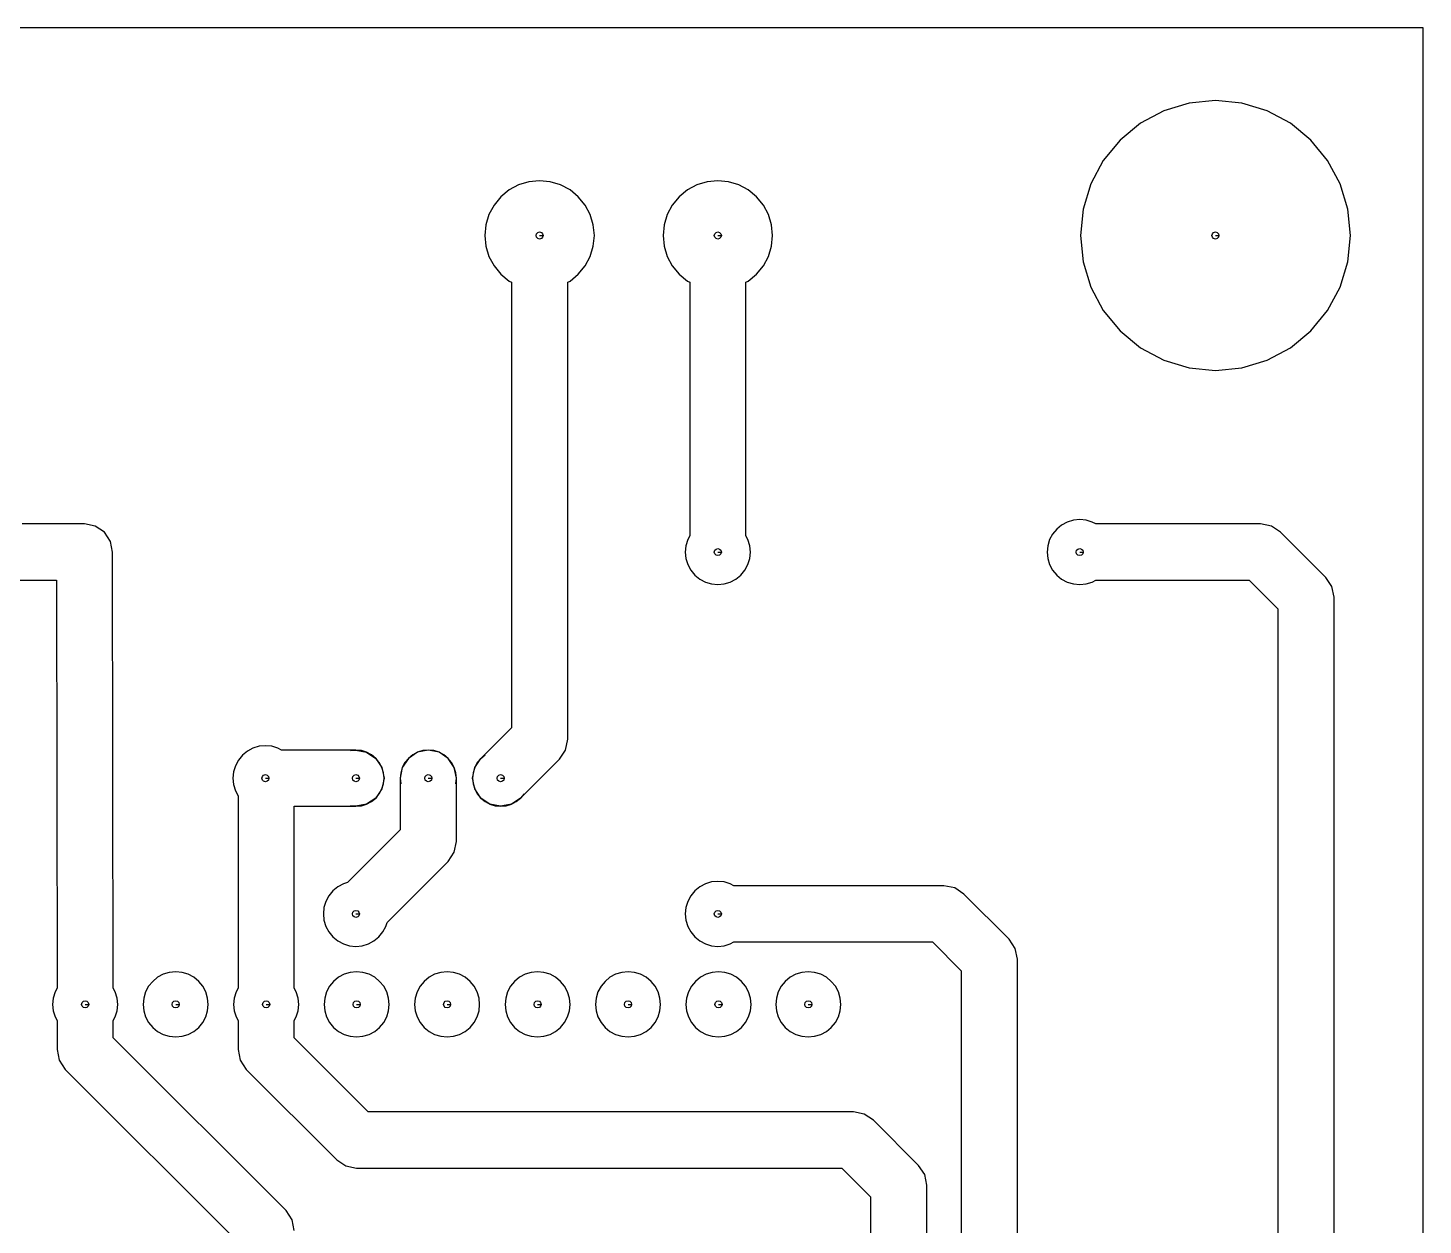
# Model space of a CAD drawing. Extents: x 1.8 to 92.2, y 1.8 to 69.3.
# Drawn here: x 53.02 to 92.19, y 35.71 to 69.33 of the extents above; entities that cross this region are included whole.
import ezdxf

# ---------------------------------------------------------------- set-up
doc = ezdxf.new("R2010")
doc.units = 0
doc.header["$LTSCALE"] = 0.000394
doc.layers.add('PLAN_1', color=7, linetype='CONTINUOUS')

msp = doc.modelspace()

# ---------------------------------------------------------------- linework, layer by layer
at = {"layer": 'PLAN_1', "color": 7}
for p, q in [((92.189964, 69.329971), (1.790001, 69.329971)), ((92.189964, 1.79), (92.189964, 69.329971)), ((84.910088, 67.000305), (84.255074, 66.650192)), ((85.620827, 67.215904), (84.910088, 67.000305)), ((86.359962, 67.288704), (85.620827, 67.215904)), ((87.099106, 67.215904), (86.359962, 67.288704)), ((87.809837, 67.000305), (87.099106, 67.215904)), ((88.464859, 66.650192), (87.809837, 67.000305)), ((84.255074, 66.650192), (83.680946, 66.179016)), ((89.038986, 66.179016), (88.464859, 66.650192)), ((83.680946, 66.179016), (83.20977, 65.604889)), ((89.510162, 65.604889), (89.038986, 66.179016)), ((83.20977, 65.604889), (82.859657, 64.949875)), ((89.860275, 64.949875), (89.510162, 65.604889)), ((67.386169, 65.038261), (67.086067, 65.008705)), ((67.686264, 65.008705), (67.386169, 65.038261)), ((72.389969, 65.038261), (72.089867, 65.008705)), ((72.690063, 65.008705), (72.389969, 65.038261)), ((66.531555, 64.779022), (66.298447, 64.587715)), ((66.797501, 64.921173), (66.531555, 64.779022)), ((67.086067, 65.008705), (66.797501, 64.921173)), ((67.974838, 64.921173), (67.686264, 65.008705)), ((68.240784, 64.779022), (67.974838, 64.921173)), ((68.473885, 64.587715), (68.240784, 64.779022)), ((71.535355, 64.779022), (71.302246, 64.587715)), ((71.8013, 64.921173), (71.535355, 64.779022)), ((72.089867, 65.008705), (71.8013, 64.921173)), ((72.978638, 64.921173), (72.690063, 65.008705)), ((73.244583, 64.779022), (72.978638, 64.921173)), ((73.477684, 64.587715), (73.244583, 64.779022)), ((82.859657, 64.949875), (82.644058, 64.239136)), ((90.075874, 64.239136), (89.860275, 64.949875)), ((66.107147, 64.354614), (65.964996, 64.088669)), ((66.298447, 64.587715), (66.107147, 64.354614)), ((68.665192, 64.354614), (68.473885, 64.587715)), ((68.807343, 64.088669), (68.665192, 64.354614)), ((71.110947, 64.354614), (70.968796, 64.088669)), ((71.302246, 64.587715), (71.110947, 64.354614)), ((73.668991, 64.354614), (73.477684, 64.587715)), ((73.811142, 64.088669), (73.668991, 64.354614)), ((82.644058, 64.239136), (82.571259, 63.499996)), ((90.148674, 63.499996), (90.075874, 64.239136)), ((65.964996, 64.088669), (65.877457, 63.800098)), ((68.894882, 63.800098), (68.807343, 64.088669)), ((70.968796, 64.088669), (70.881256, 63.800098)), ((73.898682, 63.800098), (73.811142, 64.088669)), ((65.877457, 63.800098), (65.8479, 63.499996)), ((65.8479, 63.499996), (65.877457, 63.199894)), ((67.286171, 63.499996), (67.299568, 63.549995)), ((67.299568, 63.449997), (67.286171, 63.499996)), ((67.299568, 63.549995), (67.336166, 63.586597)), ((67.336166, 63.586597), (67.386169, 63.599995)), ((67.386169, 63.599995), (67.436172, 63.586597)), ((67.386169, 63.499996), (67.486168, 63.499996)), ((67.436172, 63.586597), (67.472771, 63.549995)), ((67.472771, 63.549995), (67.486168, 63.499996)), ((67.486168, 63.499996), (67.472771, 63.449997)), ((68.924438, 63.499996), (68.894882, 63.800098)), ((68.894882, 63.199894), (68.924438, 63.499996)), ((70.881256, 63.800098), (70.8517, 63.499996)), ((70.8517, 63.499996), (70.881256, 63.199894)), ((72.28997, 63.499996), (72.303368, 63.549995)), ((72.303368, 63.449997), (72.28997, 63.499996)), ((72.303368, 63.549995), (72.339966, 63.586597)), ((72.339966, 63.586597), (72.389969, 63.599995)), ((72.389969, 63.599995), (72.439972, 63.586597)), ((72.389969, 63.499996), (72.489967, 63.499996)), ((72.439972, 63.586597), (72.47657, 63.549995)), ((72.47657, 63.549995), (72.489967, 63.499996)), ((72.489967, 63.499996), (72.47657, 63.449997)), ((73.928238, 63.499996), (73.898682, 63.800098)), ((73.898682, 63.199894), (73.928238, 63.499996)), ((82.571259, 63.499996), (82.644058, 62.760857)), ((86.259964, 63.499996), (86.273361, 63.549995)), ((86.273361, 63.449997), (86.259964, 63.499996)), ((86.273361, 63.549995), (86.309959, 63.586597)), ((86.309959, 63.586597), (86.359962, 63.599995)), ((86.359962, 63.599995), (86.409966, 63.586597)), ((86.359962, 63.499996), (86.459961, 63.499996)), ((86.409966, 63.586597), (86.446564, 63.549995)), ((86.446564, 63.549995), (86.459961, 63.499996)), ((86.459961, 63.499996), (86.446564, 63.449997)), ((90.075874, 62.760857), (90.148674, 63.499996)), ((65.877457, 63.199894), (65.964996, 62.911327)), ((67.336166, 63.413395), (67.299568, 63.449997)), ((67.386169, 63.399998), (67.336166, 63.413395)), ((67.436172, 63.413395), (67.386169, 63.399998)), ((67.472771, 63.449997), (67.436172, 63.413395)), ((68.807343, 62.911327), (68.894882, 63.199894)), ((70.881256, 63.199894), (70.968796, 62.911327)), ((72.339966, 63.413395), (72.303368, 63.449997)), ((72.389969, 63.399998), (72.339966, 63.413395)), ((72.439972, 63.413395), (72.389969, 63.399998)), ((72.47657, 63.449997), (72.439972, 63.413395)), ((73.811142, 62.911327), (73.898682, 63.199894)), ((86.309959, 63.413395), (86.273361, 63.449997)), ((86.359962, 63.399998), (86.309959, 63.413395)), ((86.409966, 63.413395), (86.359962, 63.399998)), ((86.446564, 63.449997), (86.409966, 63.413395)), ((65.964996, 62.911327), (66.107147, 62.645382)), ((68.665192, 62.645382), (68.807343, 62.911327)), ((70.968796, 62.911327), (71.110947, 62.645382)), ((73.668991, 62.645382), (73.811142, 62.911327)), ((82.644058, 62.760857), (82.859657, 62.050121)), ((89.860275, 62.050121), (90.075874, 62.760857)), ((66.107147, 62.645382), (66.298447, 62.412277)), ((66.298447, 62.412277), (66.531555, 62.220974)), ((68.240784, 62.220974), (68.473885, 62.412277)), ((68.473885, 62.412277), (68.665192, 62.645382)), ((71.110947, 62.645382), (71.302246, 62.412277)), ((71.302246, 62.412277), (71.535355, 62.220974)), ((73.244583, 62.220974), (73.477684, 62.412277)), ((73.477684, 62.412277), (73.668991, 62.645382)), ((66.531555, 62.220974), (66.597198, 62.185883)), ((66.597198, 62.185883), (66.597198, 49.678997)), ((68.175133, 62.185883), (68.240784, 62.220974)), ((68.175133, 49.352196), (68.175133, 62.185883)), ((71.535355, 62.220974), (71.600998, 62.185883)), ((71.600998, 62.185883), (71.600998, 55.062317)), ((73.178932, 62.185883), (73.244583, 62.220974)), ((73.178932, 55.062317), (73.178932, 62.185883)), ((82.859657, 62.050121), (83.20977, 61.395103)), ((89.510162, 61.395103), (89.860275, 62.050121)), ((83.20977, 61.395103), (83.680946, 60.820976)), ((89.038986, 60.820976), (89.510162, 61.395103)), ((83.680946, 60.820976), (84.255074, 60.3498)), ((88.464859, 60.3498), (89.038986, 60.820976)), ((84.255074, 60.3498), (84.910088, 59.999687)), ((87.809845, 59.999687), (88.464859, 60.3498)), ((84.910088, 59.999687), (85.620827, 59.784088)), ((87.099106, 59.784088), (87.809845, 59.999687)), ((85.620827, 59.784088), (86.359962, 59.711288)), ((86.359962, 59.711288), (87.099106, 59.784088)), ((53.33997, 55.398964), (52.858936, 55.398964)), ((54.60997, 55.398964), (53.33997, 55.398964)), ((54.911896, 55.338909), (54.60997, 55.398964)), ((55.167854, 55.167881), (54.911896, 55.338909)), ((81.904076, 55.255886), (81.790482, 55.11747)), ((82.042496, 55.369484), (81.904076, 55.255886)), ((82.200409, 55.453892), (82.042496, 55.369484)), ((82.371765, 55.505875), (82.200409, 55.453892)), ((82.549965, 55.523422), (82.371765, 55.505875)), ((82.728165, 55.505875), (82.549965, 55.523422)), ((82.899521, 55.453892), (82.728165, 55.505875)), ((83.002281, 55.398964), (82.899521, 55.453892)), ((87.629967, 55.398964), (83.002281, 55.398964)), ((87.931892, 55.338909), (87.629967, 55.398964)), ((88.187851, 55.167881), (87.931892, 55.338909)), ((55.338882, 54.911922), (55.167854, 55.167881)), ((55.398937, 54.609997), (55.338882, 54.911922)), ((71.546066, 54.959549), (71.494095, 54.788197)), ((71.600998, 55.062317), (71.546066, 54.959549)), ((73.233864, 54.959549), (73.178932, 55.062317)), ((73.285843, 54.788197), (73.233864, 54.959549)), ((81.70607, 54.959549), (81.654091, 54.788197)), ((81.790482, 55.11747), (81.70607, 54.959549)), ((89.457848, 53.897881), (88.187851, 55.167881)), ((55.418533, 42.36367), (55.398937, 54.609997)), ((71.494095, 54.788197), (71.47654, 54.609997)), ((71.47654, 54.609997), (71.494095, 54.431797)), ((72.28997, 54.609997), (72.303368, 54.659996)), ((72.303368, 54.559998), (72.28997, 54.609997)), ((72.303368, 54.659996), (72.339966, 54.696598)), ((72.339966, 54.523396), (72.303368, 54.559998)), ((72.339966, 54.696598), (72.389969, 54.709995)), ((72.389969, 54.509998), (72.339966, 54.523396)), ((72.389969, 54.709995), (72.439972, 54.696598)), ((72.389969, 54.609997), (72.489967, 54.609997)), ((72.439972, 54.523396), (72.389969, 54.509998)), ((72.439972, 54.696598), (72.47657, 54.659996)), ((72.47657, 54.559998), (72.439972, 54.523396)), ((72.47657, 54.659996), (72.489967, 54.609997)), ((72.489967, 54.609997), (72.47657, 54.559998)), ((73.303391, 54.609997), (73.285843, 54.788197)), ((73.285843, 54.431797), (73.303391, 54.609997)), ((81.654091, 54.788197), (81.636536, 54.609997)), ((81.636536, 54.609997), (81.654091, 54.431797)), ((82.449966, 54.609997), (82.463364, 54.659996)), ((82.463364, 54.559998), (82.449966, 54.609997)), ((82.463364, 54.659996), (82.499962, 54.696598)), ((82.499962, 54.523396), (82.463364, 54.559998)), ((82.499962, 54.696598), (82.549965, 54.709995)), ((82.549965, 54.509998), (82.499962, 54.523396)), ((82.549965, 54.709995), (82.599968, 54.696598)), ((82.549965, 54.609997), (82.649963, 54.609997)), ((82.599968, 54.523396), (82.549965, 54.509998)), ((82.599968, 54.696598), (82.636566, 54.659996)), ((82.636566, 54.559998), (82.599968, 54.523396)), ((82.636566, 54.659996), (82.649963, 54.609997)), ((82.649963, 54.609997), (82.636566, 54.559998)), ((71.494095, 54.431797), (71.546066, 54.260445)), ((71.546066, 54.260445), (71.630478, 54.102524)), ((71.630478, 54.102524), (71.74408, 53.964108)), ((73.035858, 53.964108), (73.149452, 54.102524)), ((73.149452, 54.102524), (73.233864, 54.260445)), ((73.233864, 54.260445), (73.285843, 54.431797)), ((81.654091, 54.431797), (81.70607, 54.260445)), ((81.70607, 54.260445), (81.790482, 54.102524)), ((81.790482, 54.102524), (81.904076, 53.964108)), ((52.069969, 53.82103), (53.33997, 53.82103)), ((53.33997, 53.82103), (53.822266, 53.82103)), ((53.822266, 53.82103), (53.840599, 42.360962)), ((71.74408, 53.964108), (71.882492, 53.85051)), ((71.882492, 53.85051), (72.040413, 53.766102)), ((72.040413, 53.766102), (72.211761, 53.714119)), ((72.211761, 53.714119), (72.389969, 53.696571)), ((72.389969, 53.696571), (72.568169, 53.714119)), ((72.568169, 53.714119), (72.739517, 53.766102)), ((72.739517, 53.766102), (72.897438, 53.85051)), ((72.897438, 53.85051), (73.035858, 53.964108)), ((81.904076, 53.964108), (82.042496, 53.85051)), ((82.042496, 53.85051), (82.200409, 53.766102)), ((82.200409, 53.766102), (82.371765, 53.714119)), ((82.371765, 53.714119), (82.549965, 53.696571)), ((82.549965, 53.696571), (82.728165, 53.714119)), ((82.728165, 53.714119), (82.899521, 53.766102)), ((82.899521, 53.766102), (83.002289, 53.82103)), ((83.002289, 53.82103), (87.303162, 53.82103)), ((87.303162, 53.82103), (88.111, 53.013195)), ((89.628876, 53.641922), (89.457848, 53.897881)), ((89.688934, 53.339996), (89.628876, 53.641922)), ((89.688934, 8.889999), (89.688934, 53.339996)), ((88.111, 53.013195), (88.111, 9.216801)), ((66.597198, 49.678997), (65.736084, 48.817879)), ((68.115082, 49.05027), (68.175133, 49.352196)), ((59.182495, 49.019482), (59.044079, 48.905884)), ((59.340416, 49.103889), (59.182495, 49.019482)), ((59.511768, 49.155872), (59.340416, 49.103889)), ((59.689968, 49.17342), (59.511768, 49.155872)), ((59.868168, 49.155872), (59.689968, 49.17342)), ((60.03952, 49.103889), (59.868168, 49.155872)), ((60.142284, 49.048962), (60.03952, 49.103889)), ((62.229965, 49.048962), (60.142284, 49.048962)), ((62.07605, 49.033802), (62.229965, 49.048962)), ((62.383888, 49.033802), (62.229965, 49.048962)), ((62.229965, 49.048962), (62.531891, 48.988907)), ((62.531891, 48.988907), (62.383888, 49.033802)), ((62.668293, 48.915997), (62.531891, 48.988907)), ((62.531891, 48.988907), (62.787849, 48.817879)), ((63.960045, 48.988907), (63.704086, 48.817879)), ((63.960045, 48.988907), (63.823643, 48.915997)), ((64.261971, 49.048962), (63.960045, 48.988907)), ((64.108047, 49.033802), (63.960045, 48.988907)), ((64.261971, 49.048962), (64.108047, 49.033802)), ((64.563896, 48.988907), (64.261971, 49.048962)), ((64.415886, 49.033802), (64.261971, 49.048962)), ((64.563896, 48.988907), (64.415886, 49.033802)), ((64.819855, 48.817879), (64.563896, 48.988907)), ((64.700294, 48.915997), (64.563896, 48.988907)), ((67.944054, 48.794312), (68.115082, 49.05027)), ((58.846073, 48.609547), (58.79409, 48.438194)), ((58.930481, 48.767467), (58.846073, 48.609547)), ((59.044079, 48.905884), (58.930481, 48.767467)), ((62.787849, 48.817879), (62.668293, 48.915997)), ((62.885971, 48.698322), (62.787849, 48.817879)), ((62.787849, 48.817879), (62.958878, 48.56192)), ((62.958878, 48.56192), (62.885971, 48.698322)), ((63.704086, 48.817879), (63.533058, 48.56192)), ((63.605965, 48.698322), (63.533058, 48.56192)), ((63.704086, 48.817879), (63.605965, 48.698322)), ((63.823643, 48.915997), (63.704086, 48.817879)), ((64.819855, 48.817879), (64.700294, 48.915997)), ((64.990875, 48.56192), (64.819855, 48.817879)), ((64.917969, 48.698322), (64.819855, 48.817879)), ((64.990875, 48.56192), (64.917969, 48.698322)), ((65.565056, 48.56192), (65.736084, 48.817879)), ((65.63797, 48.698322), (65.565056, 48.56192)), ((65.736084, 48.817879), (65.63797, 48.698322)), ((65.736084, 48.817879), (65.855644, 48.915997)), ((66.851852, 47.70211), (67.944054, 48.794312)), ((58.79409, 48.438194), (58.776543, 48.259995)), ((58.776543, 48.259995), (58.79409, 48.081795)), ((59.58997, 48.259995), (59.603367, 48.309994)), ((59.603367, 48.209995), (59.58997, 48.259995)), ((59.603367, 48.309994), (59.639969, 48.346596)), ((59.639969, 48.173393), (59.603367, 48.209995)), ((59.639969, 48.346596), (59.689968, 48.359993)), ((59.689968, 48.359993), (59.739967, 48.346596)), ((59.689968, 48.259995), (59.789967, 48.259995)), ((59.739967, 48.346596), (59.776569, 48.309994)), ((59.776569, 48.209995), (59.739967, 48.173393)), ((59.776569, 48.309994), (59.789967, 48.259995)), ((59.789967, 48.259995), (59.776569, 48.209995)), ((62.129967, 48.259995), (62.143364, 48.309994)), ((62.143364, 48.209995), (62.129967, 48.259995)), ((62.143364, 48.309994), (62.179966, 48.346596)), ((62.179966, 48.173393), (62.143364, 48.209995)), ((62.179966, 48.346596), (62.229965, 48.359993)), ((62.229965, 48.359993), (62.279964, 48.346596)), ((62.229965, 48.259995), (62.329964, 48.259995)), ((62.279964, 48.346596), (62.316566, 48.309994)), ((62.316566, 48.209995), (62.279964, 48.173393)), ((62.316566, 48.309994), (62.329964, 48.259995)), ((62.329964, 48.259995), (62.316566, 48.209995)), ((63.003777, 48.413914), (62.958878, 48.56192)), ((62.958878, 48.56192), (63.018936, 48.259995)), ((63.018936, 48.259995), (62.958878, 47.958069)), ((63.018936, 48.259995), (63.003777, 48.413914)), ((63.003777, 48.106075), (63.018936, 48.259995)), ((63.533058, 48.56192), (63.473, 48.259995)), ((63.488159, 48.413914), (63.473, 48.259995)), ((63.473, 48.259995), (63.473, 46.808796)), ((63.473, 48.259995), (63.488159, 48.106075)), ((63.533058, 48.56192), (63.488159, 48.413914)), ((64.161972, 48.259995), (64.175369, 48.309994)), ((64.175369, 48.209995), (64.161972, 48.259995)), ((64.175369, 48.309994), (64.211967, 48.346596)), ((64.211967, 48.173393), (64.175369, 48.209995)), ((64.211967, 48.346596), (64.261971, 48.359993)), ((64.261971, 48.359993), (64.311974, 48.346596)), ((64.261971, 48.259995), (64.361969, 48.259995)), ((64.311974, 48.346596), (64.348572, 48.309994)), ((64.348572, 48.209995), (64.311974, 48.173393)), ((64.348572, 48.309994), (64.361969, 48.259995)), ((64.361969, 48.259995), (64.348572, 48.209995)), ((65.050934, 48.259995), (64.990875, 48.56192)), ((65.035774, 48.413914), (64.990875, 48.56192)), ((65.050934, 48.259995), (65.035774, 48.413914)), ((65.035774, 48.106075), (65.050934, 48.259995)), ((65.050934, 46.481995), (65.050934, 48.259995)), ((65.505005, 48.259995), (65.565056, 48.56192)), ((65.520157, 48.413914), (65.505005, 48.259995)), ((65.505005, 48.259995), (65.520157, 48.106075)), ((65.565056, 47.958069), (65.505005, 48.259995)), ((65.565056, 48.56192), (65.520157, 48.413914)), ((66.19397, 48.259995), (66.207367, 48.309994)), ((66.207367, 48.209995), (66.19397, 48.259995)), ((66.207367, 48.309994), (66.243965, 48.346596)), ((66.243965, 48.173393), (66.207367, 48.209995)), ((66.243965, 48.346596), (66.293968, 48.359993)), ((66.293968, 48.359993), (66.343971, 48.346596)), ((66.293968, 48.259995), (66.393967, 48.259995)), ((66.343971, 48.346596), (66.380569, 48.309994)), ((66.380569, 48.209995), (66.343971, 48.173393)), ((66.380569, 48.309994), (66.393967, 48.259995)), ((66.393967, 48.259995), (66.380569, 48.209995)), ((58.79409, 48.081795), (58.846073, 47.910442)), ((58.846073, 47.910442), (58.921322, 47.769657)), ((59.689968, 48.159996), (59.639969, 48.173393)), ((59.739967, 48.173393), (59.689968, 48.159996)), ((62.229965, 48.159996), (62.179966, 48.173393)), ((62.279964, 48.173393), (62.229965, 48.159996)), ((62.958878, 47.958069), (62.787849, 47.70211)), ((62.787849, 47.70211), (62.885971, 47.821667)), ((62.885971, 47.821667), (62.958878, 47.958069)), ((62.958878, 47.958069), (63.003777, 48.106075)), ((64.261971, 48.159996), (64.211967, 48.173393)), ((64.311974, 48.173393), (64.261971, 48.159996)), ((65.520157, 48.106075), (65.565056, 47.958069)), ((65.565056, 47.958069), (65.63797, 47.821667)), ((65.736084, 47.70211), (65.565056, 47.958069)), ((65.63797, 47.821667), (65.736084, 47.70211)), ((66.293968, 48.159996), (66.243965, 48.173393)), ((66.343971, 48.173393), (66.293968, 48.159996)), ((66.949966, 47.821667), (66.851852, 47.70211)), ((58.921322, 47.769657), (58.930481, 47.752522)), ((58.930481, 47.752522), (58.921322, 47.769657)), ((58.921322, 47.769657), (58.921322, 42.362312)), ((60.499256, 42.362312), (60.499256, 47.471027)), ((60.499256, 47.471027), (62.229965, 47.471027)), ((62.229965, 47.471027), (62.07605, 47.486187)), ((62.531891, 47.531082), (62.229965, 47.471027)), ((62.229965, 47.471027), (62.383888, 47.486187)), ((62.383888, 47.486187), (62.531891, 47.531082)), ((62.787849, 47.70211), (62.531891, 47.531082)), ((62.531891, 47.531082), (62.668297, 47.603992)), ((62.668297, 47.603992), (62.787849, 47.70211)), ((65.736084, 47.70211), (65.855644, 47.603992)), ((65.992043, 47.531082), (65.736084, 47.70211)), ((65.855644, 47.603992), (65.992043, 47.531082)), ((65.992043, 47.531082), (66.140045, 47.486187)), ((66.293968, 47.471027), (65.992043, 47.531082)), ((66.140045, 47.486187), (66.293968, 47.471027)), ((66.595894, 47.531082), (66.293968, 47.471027)), ((66.293968, 47.471027), (66.447891, 47.486187)), ((66.447891, 47.486187), (66.595894, 47.531082)), ((66.851852, 47.70211), (66.595894, 47.531082)), ((66.595894, 47.531082), (66.7323, 47.603992)), ((66.7323, 47.603992), (66.851852, 47.70211)), ((63.473, 46.808796), (61.991924, 45.327721)), ((64.990875, 46.180069), (65.050934, 46.481995)), ((63.107689, 44.211948), (64.819855, 45.92411)), ((64.819855, 45.92411), (64.990875, 46.180069)), ((61.584076, 45.095886), (61.470482, 44.95747)), ((61.722492, 45.209484), (61.584076, 45.095886)), ((61.880413, 45.293892), (61.722492, 45.209484)), ((61.991924, 45.327721), (61.880413, 45.293892)), ((71.74408, 45.095886), (71.630478, 44.95747)), ((71.882492, 45.209484), (71.74408, 45.095886)), ((72.040413, 45.293892), (71.882492, 45.209484)), ((72.211761, 45.345875), (72.040413, 45.293892)), ((72.389969, 45.363422), (72.211761, 45.345875)), ((72.568169, 45.345875), (72.389969, 45.363422)), ((72.739517, 45.293892), (72.568169, 45.345875)), ((72.842285, 45.238964), (72.739517, 45.293892)), ((78.739967, 45.238964), (72.842285, 45.238964)), ((79.041893, 45.178909), (78.739967, 45.238964)), ((79.297852, 45.007881), (79.041893, 45.178909)), ((61.38607, 44.799549), (61.334091, 44.628197)), ((61.470482, 44.95747), (61.38607, 44.799549)), ((71.546066, 44.799549), (71.494095, 44.628197)), ((71.630478, 44.95747), (71.546066, 44.799549)), ((80.567848, 43.737881), (79.297852, 45.007881)), ((61.334091, 44.628197), (61.31654, 44.449997)), ((61.31654, 44.449997), (61.334091, 44.271797)), ((61.334091, 44.271797), (61.38607, 44.100445)), ((62.129967, 44.449997), (62.143364, 44.499996)), ((62.143364, 44.399998), (62.129967, 44.449997)), ((62.143364, 44.499996), (62.179966, 44.536598)), ((62.179966, 44.363396), (62.143364, 44.399998)), ((62.179966, 44.536598), (62.229965, 44.549995)), ((62.229965, 44.349998), (62.179966, 44.363396)), ((62.229965, 44.549995), (62.279964, 44.536598)), ((62.229965, 44.449997), (62.329964, 44.449997)), ((62.279964, 44.363396), (62.229965, 44.349998)), ((62.279964, 44.536598), (62.316566, 44.499996)), ((62.316566, 44.399998), (62.279964, 44.363396)), ((62.316566, 44.499996), (62.329964, 44.449997)), ((62.329964, 44.449997), (62.316566, 44.399998)), ((71.494095, 44.628197), (71.47654, 44.449997)), ((71.47654, 44.449997), (71.494095, 44.271797)), ((71.494095, 44.271797), (71.546066, 44.100445)), ((72.28997, 44.449997), (72.303368, 44.499996)), ((72.303368, 44.399998), (72.28997, 44.449997)), ((72.303368, 44.499996), (72.339966, 44.536598)), ((72.339966, 44.363396), (72.303368, 44.399998)), ((72.339966, 44.536598), (72.389969, 44.549995)), ((72.389969, 44.349998), (72.339966, 44.363396)), ((72.389969, 44.549995), (72.439972, 44.536598)), ((72.389969, 44.449997), (72.489967, 44.449997)), ((72.439972, 44.363396), (72.389969, 44.349998)), ((72.439972, 44.536598), (72.47657, 44.499996)), ((72.47657, 44.399998), (72.439972, 44.363396)), ((72.47657, 44.499996), (72.489967, 44.449997)), ((72.489967, 44.449997), (72.47657, 44.399998)), ((61.38607, 44.100445), (61.470482, 43.942524)), ((61.470482, 43.942524), (61.584076, 43.804108)), ((62.875858, 43.804108), (62.989456, 43.942524)), ((62.989456, 43.942524), (63.073864, 44.100445)), ((63.073864, 44.100445), (63.107689, 44.211948)), ((71.546066, 44.100445), (71.630478, 43.942524)), ((71.630478, 43.942524), (71.74408, 43.804108)), ((61.584076, 43.804108), (61.722496, 43.69051)), ((61.722496, 43.69051), (61.880413, 43.606102)), ((61.880413, 43.606102), (62.051765, 43.554119)), ((62.051765, 43.554119), (62.229965, 43.536572)), ((62.229965, 43.536572), (62.408169, 43.554119)), ((62.408169, 43.554119), (62.579521, 43.606102)), ((62.579521, 43.606102), (62.737442, 43.69051)), ((62.737442, 43.69051), (62.875858, 43.804108)), ((71.74408, 43.804108), (71.882492, 43.69051)), ((71.882492, 43.69051), (72.040413, 43.606102)), ((72.040413, 43.606102), (72.211761, 43.554119)), ((72.211761, 43.554119), (72.389969, 43.536572)), ((72.389969, 43.536572), (72.568169, 43.554119)), ((72.568169, 43.554119), (72.739517, 43.606102)), ((72.739517, 43.606102), (72.842285, 43.66103)), ((72.842285, 43.66103), (78.413162, 43.66103)), ((78.413162, 43.66103), (79.221001, 42.853195)), ((80.738876, 43.481922), (80.567848, 43.737881)), ((80.798935, 43.179996), (80.738876, 43.481922)), ((80.798935, 32.202316), (80.798935, 43.179996)), ((56.820736, 42.753891), (56.662815, 42.669483)), ((56.992088, 42.805874), (56.820736, 42.753891)), ((57.170288, 42.823421), (56.992088, 42.805874)), ((57.348488, 42.805874), (57.170288, 42.823421)), ((57.51984, 42.753891), (57.348488, 42.805874)), ((57.677761, 42.669483), (57.51984, 42.753891)), ((61.900738, 42.753891), (61.742817, 42.669483)), ((62.07209, 42.805874), (61.900738, 42.753891)), ((62.25029, 42.823421), (62.07209, 42.805874)), ((62.42849, 42.805874), (62.25029, 42.823421)), ((62.599846, 42.753891), (62.42849, 42.805874)), ((62.757763, 42.669483), (62.599846, 42.753891)), ((64.440735, 42.753891), (64.282814, 42.669483)), ((64.612091, 42.805874), (64.440735, 42.753891)), ((64.790291, 42.823421), (64.612091, 42.805874)), ((64.968491, 42.805874), (64.790291, 42.823421)), ((65.139847, 42.753891), (64.968491, 42.805874)), ((65.29776, 42.669483), (65.139847, 42.753891)), ((66.980736, 42.753891), (66.822815, 42.669483)), ((67.152084, 42.805874), (66.980736, 42.753891)), ((67.330292, 42.823421), (67.152084, 42.805874)), ((67.508492, 42.805874), (67.330292, 42.823421)), ((67.67984, 42.753891), (67.508492, 42.805874)), ((67.837761, 42.669483), (67.67984, 42.753891)), ((69.520737, 42.753891), (69.362816, 42.669483)), ((69.692085, 42.805874), (69.520737, 42.753891)), ((69.870285, 42.823421), (69.692085, 42.805874)), ((70.048492, 42.805874), (69.870285, 42.823421)), ((70.219841, 42.753891), (70.048492, 42.805874)), ((70.377762, 42.669483), (70.219841, 42.753891)), ((72.06073, 42.753891), (71.902817, 42.669483)), ((72.232086, 42.805874), (72.06073, 42.753891)), ((72.410286, 42.823421), (72.232086, 42.805874)), ((72.588486, 42.805874), (72.410286, 42.823421)), ((72.759842, 42.753891), (72.588486, 42.805874)), ((72.917755, 42.669483), (72.759842, 42.753891)), ((74.580414, 42.753891), (74.422493, 42.669483)), ((74.751762, 42.805874), (74.580414, 42.753891)), ((74.929962, 42.823421), (74.751762, 42.805874)), ((75.10817, 42.805874), (74.929962, 42.823421)), ((75.279518, 42.753891), (75.10817, 42.805874)), ((75.437439, 42.669483), (75.279518, 42.753891)), ((79.221001, 42.853195), (79.221001, 32.20232)), ((53.840599, 42.360962), (53.786396, 42.259548)), ((55.474186, 42.259548), (55.418533, 42.36367)), ((56.410801, 42.417469), (56.326393, 42.259548)), ((56.524399, 42.555885), (56.410801, 42.417469)), ((56.662815, 42.669483), (56.524399, 42.555885)), ((57.816177, 42.555885), (57.677761, 42.669483)), ((57.929775, 42.417469), (57.816177, 42.555885)), ((58.014183, 42.259548), (57.929775, 42.417469)), ((58.921322, 42.362312), (58.866394, 42.259548)), ((60.554184, 42.259548), (60.499256, 42.362312)), ((61.490803, 42.417469), (61.406395, 42.259548)), ((61.604401, 42.555885), (61.490803, 42.417469)), ((61.742817, 42.669483), (61.604401, 42.555885)), ((62.896179, 42.555885), (62.757763, 42.669483)), ((63.009777, 42.417469), (62.896179, 42.555885)), ((63.094185, 42.259548), (63.009777, 42.417469)), ((64.0308, 42.417469), (63.946392, 42.259548)), ((64.144394, 42.555885), (64.0308, 42.417469)), ((64.282814, 42.669483), (64.144394, 42.555885)), ((65.43618, 42.555885), (65.29776, 42.669483)), ((65.549774, 42.417469), (65.43618, 42.555885)), ((65.634186, 42.259548), (65.549774, 42.417469)), ((66.570801, 42.417469), (66.486389, 42.259548)), ((66.684395, 42.555885), (66.570801, 42.417469)), ((66.822815, 42.669483), (66.684395, 42.555885)), ((67.976181, 42.555885), (67.837761, 42.669483)), ((68.089775, 42.417469), (67.976181, 42.555885)), ((68.174187, 42.259548), (68.089775, 42.417469)), ((69.110802, 42.417469), (69.02639, 42.259548)), ((69.224396, 42.555885), (69.110802, 42.417469)), ((69.362816, 42.669483), (69.224396, 42.555885)), ((70.516174, 42.555885), (70.377762, 42.669483)), ((70.629776, 42.417469), (70.516174, 42.555885)), ((70.714188, 42.259548), (70.629776, 42.417469)), ((71.650803, 42.417469), (71.566391, 42.259548)), ((71.764397, 42.555885), (71.650803, 42.417469)), ((71.902817, 42.669483), (71.764397, 42.555885)), ((73.056175, 42.555885), (72.917755, 42.669483)), ((73.169769, 42.417469), (73.056175, 42.555885)), ((73.254181, 42.259548), (73.169769, 42.417469)), ((74.170479, 42.417469), (74.086067, 42.259548)), ((74.284073, 42.555885), (74.170479, 42.417469)), ((74.422493, 42.669483), (74.284073, 42.555885)), ((75.575859, 42.555885), (75.437439, 42.669483)), ((75.689453, 42.417469), (75.575859, 42.555885)), ((75.773865, 42.259548), (75.689453, 42.417469)), ((53.734413, 42.088196), (53.716866, 41.909996)), ((53.716866, 41.909996), (53.734413, 41.731796)), ((53.786396, 42.259548), (53.734413, 42.088196)), ((54.530293, 41.909996), (54.54369, 41.959995)), ((54.54369, 41.859997), (54.530293, 41.909996)), ((54.54369, 41.959995), (54.580292, 41.996597)), ((54.580292, 41.996597), (54.630291, 42.009995)), ((54.630291, 42.009995), (54.68029, 41.996597)), ((54.630291, 41.909996), (54.730289, 41.909996)), ((54.68029, 41.996597), (54.716892, 41.959995)), ((54.716892, 41.959995), (54.730289, 41.909996)), ((54.730289, 41.909996), (54.716892, 41.859997)), ((55.526169, 42.088196), (55.474186, 42.259548)), ((55.543716, 41.909996), (55.526169, 42.088196)), ((55.526169, 41.731796), (55.543716, 41.909996)), ((56.27441, 42.088196), (56.256859, 41.909996)), ((56.256859, 41.909996), (56.27441, 41.731796)), ((56.326393, 42.259548), (56.27441, 42.088196)), ((57.07029, 41.909996), (57.083687, 41.959995)), ((57.083687, 41.859997), (57.07029, 41.909996)), ((57.083687, 41.959995), (57.120289, 41.996597)), ((57.120289, 41.996597), (57.170288, 42.009995)), ((57.170288, 42.009995), (57.220287, 41.996597)), ((57.170288, 41.909996), (57.270287, 41.909996)), ((57.220287, 41.996597), (57.256889, 41.959995)), ((57.256889, 41.959995), (57.270287, 41.909996)), ((57.270287, 41.909996), (57.256889, 41.859997)), ((58.066166, 42.088196), (58.014183, 42.259548)), ((58.083714, 41.909996), (58.066166, 42.088196)), ((58.066166, 41.731796), (58.083714, 41.909996)), ((58.814411, 42.088196), (58.796864, 41.909996)), ((58.796864, 41.909996), (58.814411, 41.731796)), ((58.866394, 42.259548), (58.814411, 42.088196)), ((59.610291, 41.909996), (59.623688, 41.959995)), ((59.623688, 41.859997), (59.610291, 41.909996)), ((59.623688, 41.959995), (59.66029, 41.996597)), ((59.66029, 41.996597), (59.710289, 42.009995)), ((59.710289, 42.009995), (59.760288, 41.996597)), ((59.710289, 41.909996), (59.810287, 41.909996)), ((59.760288, 41.996597), (59.79689, 41.959995)), ((59.79689, 41.959995), (59.810287, 41.909996)), ((59.810287, 41.909996), (59.79689, 41.859997)), ((60.606167, 42.088196), (60.554184, 42.259548)), ((60.623714, 41.909996), (60.606167, 42.088196)), ((60.606167, 41.731796), (60.623714, 41.909996)), ((61.354412, 42.088196), (61.336861, 41.909996)), ((61.336861, 41.909996), (61.354412, 41.731796)), ((61.406395, 42.259548), (61.354412, 42.088196)), ((62.150291, 41.909996), (62.163689, 41.959995)), ((62.163689, 41.859997), (62.150291, 41.909996)), ((62.163689, 41.959995), (62.200291, 41.996597)), ((62.200291, 41.996597), (62.25029, 42.009995)), ((62.25029, 42.009995), (62.300289, 41.996597)), ((62.25029, 41.909996), (62.350288, 41.909996)), ((62.300289, 41.996597), (62.336891, 41.959995)), ((62.336891, 41.959995), (62.350288, 41.909996)), ((62.350288, 41.909996), (62.336891, 41.859997)), ((63.146164, 42.088196), (63.094185, 42.259548)), ((63.163719, 41.909996), (63.146164, 42.088196)), ((63.146164, 41.731796), (63.163719, 41.909996)), ((63.894413, 42.088196), (63.876862, 41.909996)), ((63.876862, 41.909996), (63.894413, 41.731796)), ((63.946392, 42.259548), (63.894413, 42.088196)), ((64.690292, 41.909996), (64.70369, 41.959995)), ((64.70369, 41.859997), (64.690292, 41.909996)), ((64.70369, 41.959995), (64.740288, 41.996597)), ((64.740288, 41.996597), (64.790291, 42.009995)), ((64.790291, 42.009995), (64.840294, 41.996597)), ((64.790291, 41.909996), (64.890289, 41.909996)), ((64.840294, 41.996597), (64.876892, 41.959995)), ((64.876892, 41.959995), (64.890289, 41.909996)), ((64.890289, 41.909996), (64.876892, 41.859997)), ((65.686165, 42.088196), (65.634186, 42.259548)), ((65.70372, 41.909996), (65.686165, 42.088196)), ((65.686165, 41.731796), (65.70372, 41.909996)), ((66.43441, 42.088196), (66.416862, 41.909996)), ((66.416862, 41.909996), (66.43441, 41.731796)), ((66.486389, 42.259548), (66.43441, 42.088196)), ((67.230293, 41.909996), (67.24369, 41.959995)), ((67.24369, 41.859997), (67.230293, 41.909996)), ((67.24369, 41.959995), (67.280289, 41.996597)), ((67.280289, 41.996597), (67.330292, 42.009995)), ((67.330292, 42.009995), (67.380295, 41.996597)), ((67.330292, 41.909996), (67.43029, 41.909996)), ((67.380295, 41.996597), (67.416893, 41.959995)), ((67.416893, 41.959995), (67.43029, 41.909996)), ((67.43029, 41.909996), (67.416893, 41.859997)), ((68.226166, 42.088196), (68.174187, 42.259548)), ((68.243713, 41.909996), (68.226166, 42.088196)), ((68.226166, 41.731796), (68.243713, 41.909996)), ((68.974411, 42.088196), (68.956863, 41.909996)), ((68.956863, 41.909996), (68.974411, 41.731796)), ((69.02639, 42.259548), (68.974411, 42.088196)), ((69.770287, 41.909996), (69.783684, 41.959995)), ((69.783684, 41.859997), (69.770287, 41.909996)), ((69.783684, 41.959995), (69.820282, 41.996597)), ((69.820282, 41.996597), (69.870285, 42.009995)), ((69.870285, 42.009995), (69.920288, 41.996597)), ((69.870285, 41.909996), (69.970284, 41.909996)), ((69.920288, 41.996597), (69.956886, 41.959995)), ((69.956886, 41.959995), (69.970284, 41.909996)), ((69.970284, 41.909996), (69.956886, 41.859997)), ((70.766159, 42.088196), (70.714188, 42.259548)), ((70.783714, 41.909996), (70.766159, 42.088196)), ((70.766159, 41.731796), (70.783714, 41.909996)), ((71.514412, 42.088196), (71.496857, 41.909996)), ((71.496857, 41.909996), (71.514412, 41.731796)), ((71.566391, 42.259548), (71.514412, 42.088196)), ((72.310287, 41.909996), (72.323685, 41.959995)), ((72.323685, 41.859997), (72.310287, 41.909996)), ((72.323685, 41.959995), (72.360283, 41.996597)), ((72.360283, 41.996597), (72.410286, 42.009995)), ((72.410286, 42.009995), (72.460289, 41.996597)), ((72.410286, 41.909996), (72.510284, 41.909996)), ((72.460289, 41.996597), (72.496887, 41.959995)), ((72.496887, 41.959995), (72.510284, 41.909996)), ((72.510284, 41.909996), (72.496887, 41.859997)), ((73.30616, 42.088196), (73.254181, 42.259548)), ((73.323715, 41.909996), (73.30616, 42.088196)), ((73.30616, 41.731796), (73.323715, 41.909996)), ((74.034088, 42.088196), (74.016541, 41.909996)), ((74.016541, 41.909996), (74.034088, 41.731796)), ((74.086067, 42.259548), (74.034088, 42.088196)), ((74.829964, 41.909996), (74.843361, 41.959995)), ((74.843361, 41.859997), (74.829964, 41.909996)), ((74.843361, 41.959995), (74.879959, 41.996597)), ((74.879959, 41.996597), (74.929962, 42.009995)), ((74.929962, 42.009995), (74.979965, 41.996597)), ((74.929962, 41.909996), (75.029961, 41.909996)), ((74.979965, 41.996597), (75.016563, 41.959995)), ((75.016563, 41.959995), (75.029961, 41.909996)), ((75.029961, 41.909996), (75.016563, 41.859997)), ((75.825844, 42.088196), (75.773865, 42.259548)), ((75.843391, 41.909996), (75.825844, 42.088196)), ((75.825844, 41.731796), (75.843391, 41.909996)), ((53.734413, 41.731796), (53.786396, 41.560444)), ((53.786396, 41.560444), (53.841324, 41.45768)), ((54.580292, 41.823395), (54.54369, 41.859997)), ((54.630291, 41.809998), (54.580292, 41.823395)), ((54.68029, 41.823395), (54.630291, 41.809998)), ((54.716892, 41.859997), (54.68029, 41.823395)), ((55.419258, 41.45768), (55.474186, 41.560444)), ((55.474186, 41.560444), (55.526169, 41.731796)), ((56.27441, 41.731796), (56.326393, 41.560444)), ((56.326393, 41.560444), (56.410801, 41.402523)), ((57.120289, 41.823395), (57.083687, 41.859997)), ((57.170288, 41.809998), (57.120289, 41.823395)), ((57.220287, 41.823395), (57.170288, 41.809998)), ((57.256889, 41.859997), (57.220287, 41.823395)), ((57.929775, 41.402523), (58.014183, 41.560444)), ((58.014183, 41.560444), (58.066166, 41.731796)), ((58.814411, 41.731796), (58.866394, 41.560444)), ((58.866394, 41.560444), (58.921322, 41.45768)), ((59.66029, 41.823395), (59.623688, 41.859997)), ((59.710289, 41.809998), (59.66029, 41.823395)), ((59.760288, 41.823395), (59.710289, 41.809998)), ((59.79689, 41.859997), (59.760288, 41.823395)), ((60.499256, 41.45768), (60.554184, 41.560444)), ((60.554184, 41.560444), (60.606167, 41.731796)), ((61.354412, 41.731796), (61.406395, 41.560444)), ((61.406395, 41.560444), (61.490803, 41.402523)), ((62.200291, 41.823395), (62.163689, 41.859997)), ((62.25029, 41.809998), (62.200291, 41.823395)), ((62.300289, 41.823395), (62.25029, 41.809998)), ((62.336891, 41.859997), (62.300289, 41.823395)), ((63.009777, 41.402523), (63.094185, 41.560444)), ((63.094185, 41.560444), (63.146164, 41.731796)), ((63.894413, 41.731796), (63.946392, 41.560444)), ((63.946392, 41.560444), (64.0308, 41.402523)), ((64.740288, 41.823395), (64.70369, 41.859997)), ((64.790291, 41.809998), (64.740288, 41.823395)), ((64.840294, 41.823395), (64.790291, 41.809998)), ((64.876892, 41.859997), (64.840294, 41.823395)), ((65.549774, 41.402523), (65.634186, 41.560444)), ((65.634186, 41.560444), (65.686165, 41.731796)), ((66.43441, 41.731796), (66.486389, 41.560444)), ((66.486389, 41.560444), (66.570801, 41.402523)), ((67.280289, 41.823395), (67.24369, 41.859997)), ((67.330292, 41.809998), (67.280289, 41.823395)), ((67.380295, 41.823395), (67.330292, 41.809998)), ((67.416893, 41.859997), (67.380295, 41.823395)), ((68.089775, 41.402523), (68.174187, 41.560444)), ((68.174187, 41.560444), (68.226166, 41.731796)), ((68.974411, 41.731796), (69.02639, 41.560444)), ((69.02639, 41.560444), (69.110802, 41.402523)), ((69.820282, 41.823395), (69.783684, 41.859997)), ((69.870285, 41.809998), (69.820282, 41.823395)), ((69.920288, 41.823395), (69.870285, 41.809998)), ((69.956886, 41.859997), (69.920288, 41.823395)), ((70.629776, 41.402523), (70.714188, 41.560444)), ((70.714188, 41.560444), (70.766159, 41.731796)), ((71.514412, 41.731796), (71.566391, 41.560444)), ((71.566391, 41.560444), (71.650803, 41.402523)), ((72.360283, 41.823395), (72.323685, 41.859997)), ((72.410286, 41.809998), (72.360283, 41.823395)), ((72.460289, 41.823395), (72.410286, 41.809998)), ((72.496887, 41.859997), (72.460289, 41.823395)), ((73.169769, 41.402523), (73.254181, 41.560444)), ((73.254181, 41.560444), (73.30616, 41.731796)), ((74.034088, 41.731796), (74.086067, 41.560444)), ((74.086067, 41.560444), (74.170479, 41.402523)), ((74.879959, 41.823395), (74.843361, 41.859997)), ((74.929962, 41.809998), (74.879959, 41.823395)), ((74.979965, 41.823395), (74.929962, 41.809998)), ((75.016563, 41.859997), (74.979965, 41.823395)), ((75.689453, 41.402523), (75.773865, 41.560444)), ((75.773865, 41.560444), (75.825844, 41.731796)), ((53.841324, 41.45768), (53.841324, 40.639996)), ((55.419258, 40.966797), (55.419258, 41.45768)), ((56.410801, 41.402523), (56.524399, 41.264107)), ((56.524399, 41.264107), (56.662815, 41.150509)), ((56.662815, 41.150509), (56.820736, 41.066101)), ((57.51984, 41.066101), (57.677761, 41.150509)), ((57.677761, 41.150509), (57.816177, 41.264107)), ((57.816177, 41.264107), (57.929775, 41.402523)), ((58.921322, 41.45768), (58.921322, 40.639996)), ((60.499256, 40.966797), (60.499256, 41.45768)), ((61.490803, 41.402523), (61.604401, 41.264107)), ((61.604401, 41.264107), (61.742817, 41.150509)), ((61.742817, 41.150509), (61.900738, 41.066101)), ((62.599846, 41.066101), (62.757763, 41.150509)), ((62.757763, 41.150509), (62.896179, 41.264107)), ((62.896179, 41.264107), (63.009777, 41.402523)), ((64.0308, 41.402523), (64.144394, 41.264107)), ((64.144394, 41.264107), (64.282814, 41.150509)), ((64.282814, 41.150509), (64.440735, 41.066101)), ((65.139847, 41.066101), (65.29776, 41.150509)), ((65.29776, 41.150509), (65.43618, 41.264107)), ((65.43618, 41.264107), (65.549774, 41.402523)), ((66.570801, 41.402523), (66.684395, 41.264107)), ((66.684395, 41.264107), (66.822815, 41.150509)), ((66.822815, 41.150509), (66.980736, 41.066101)), ((67.67984, 41.066101), (67.837761, 41.150509)), ((67.837761, 41.150509), (67.976181, 41.264107)), ((67.976181, 41.264107), (68.089775, 41.402523)), ((69.110802, 41.402523), (69.224396, 41.264107)), ((69.224396, 41.264107), (69.362816, 41.150509)), ((69.362816, 41.150509), (69.520737, 41.066101)), ((70.219841, 41.066101), (70.377762, 41.150509)), ((70.377762, 41.150509), (70.516174, 41.264107)), ((70.516174, 41.264107), (70.629776, 41.402523)), ((71.650803, 41.402523), (71.764397, 41.264107)), ((71.764397, 41.264107), (71.902817, 41.150509)), ((71.902817, 41.150509), (72.06073, 41.066101)), ((72.759842, 41.066101), (72.917755, 41.150509)), ((72.917755, 41.150509), (73.056175, 41.264107)), ((73.056175, 41.264107), (73.169769, 41.402523)), ((74.170479, 41.402523), (74.284073, 41.264107)), ((74.284073, 41.264107), (74.422493, 41.150509)), ((74.422493, 41.150509), (74.580414, 41.066101)), ((75.279518, 41.066101), (75.437439, 41.150509)), ((75.437439, 41.150509), (75.575859, 41.264107)), ((75.575859, 41.264107), (75.689453, 41.402523)), ((60.268173, 36.117882), (55.419258, 40.966797)), ((56.820736, 41.066101), (56.992088, 41.014118)), ((56.992088, 41.014118), (57.170288, 40.996571)), ((57.170288, 40.996571), (57.348488, 41.014118)), ((57.348488, 41.014118), (57.51984, 41.066101)), ((62.577091, 38.888966), (60.499256, 40.966797)), ((61.900738, 41.066101), (62.07209, 41.014118)), ((62.07209, 41.014118), (62.25029, 40.996571)), ((62.25029, 40.996571), (62.42849, 41.014118)), ((62.42849, 41.014118), (62.599846, 41.066101)), ((64.440735, 41.066101), (64.612091, 41.014118)), ((64.612091, 41.014118), (64.790291, 40.996571)), ((64.790291, 40.996571), (64.968491, 41.014118)), ((64.968491, 41.014118), (65.139847, 41.066101)), ((66.980736, 41.066101), (67.152084, 41.014118)), ((67.152084, 41.014118), (67.330292, 40.996571)), ((67.330292, 40.996571), (67.508492, 41.014118)), ((67.508492, 41.014118), (67.67984, 41.066101)), ((69.520737, 41.066101), (69.692085, 41.014118)), ((69.692085, 41.014118), (69.870285, 40.996571)), ((69.870285, 40.996571), (70.048492, 41.014118)), ((70.048492, 41.014118), (70.219841, 41.066101)), ((72.06073, 41.066101), (72.232086, 41.014118)), ((72.232086, 41.014118), (72.410286, 40.996571)), ((72.410286, 40.996571), (72.588486, 41.014118)), ((72.588486, 41.014118), (72.759842, 41.066101)), ((74.580414, 41.066101), (74.751762, 41.014118)), ((74.751762, 41.014118), (74.929962, 40.996571)), ((74.929962, 40.996571), (75.10817, 41.014118)), ((75.10817, 41.014118), (75.279518, 41.066101)), ((53.841324, 40.639996), (53.901379, 40.33807)), ((58.921322, 40.639996), (58.981377, 40.33807)), ((53.901379, 40.33807), (54.072407, 40.082111)), ((54.072407, 40.082111), (58.921322, 35.233196)), ((58.981377, 40.33807), (59.152405, 40.082111)), ((59.152405, 40.082111), (61.692406, 37.542114)), ((76.199966, 38.888966), (62.577091, 38.888966)), ((76.501892, 38.828911), (76.199966, 38.888966)), ((76.757851, 38.657883), (76.501892, 38.828911)), ((78.027847, 37.387882), (76.757851, 38.657883)), ((61.692406, 37.542114), (61.948364, 37.371086)), ((61.948364, 37.371086), (62.25029, 37.311031)), ((62.25029, 37.311031), (75.873169, 37.311031)), ((75.873169, 37.311031), (76.681, 36.503197)), ((78.198875, 37.131924), (78.027847, 37.387882)), ((78.258934, 36.829998), (78.198875, 37.131924)), ((78.258934, 16.509998), (78.258934, 36.829998)), ((76.681, 36.503197), (76.681, 16.8368)), ((60.439201, 35.861923), (60.268173, 36.117882)), ((60.499256, 35.559998), (60.439201, 35.861923))]:
    msp.add_line(p, q, dxfattribs=at)

doc.saveas('drawing.dxf')
